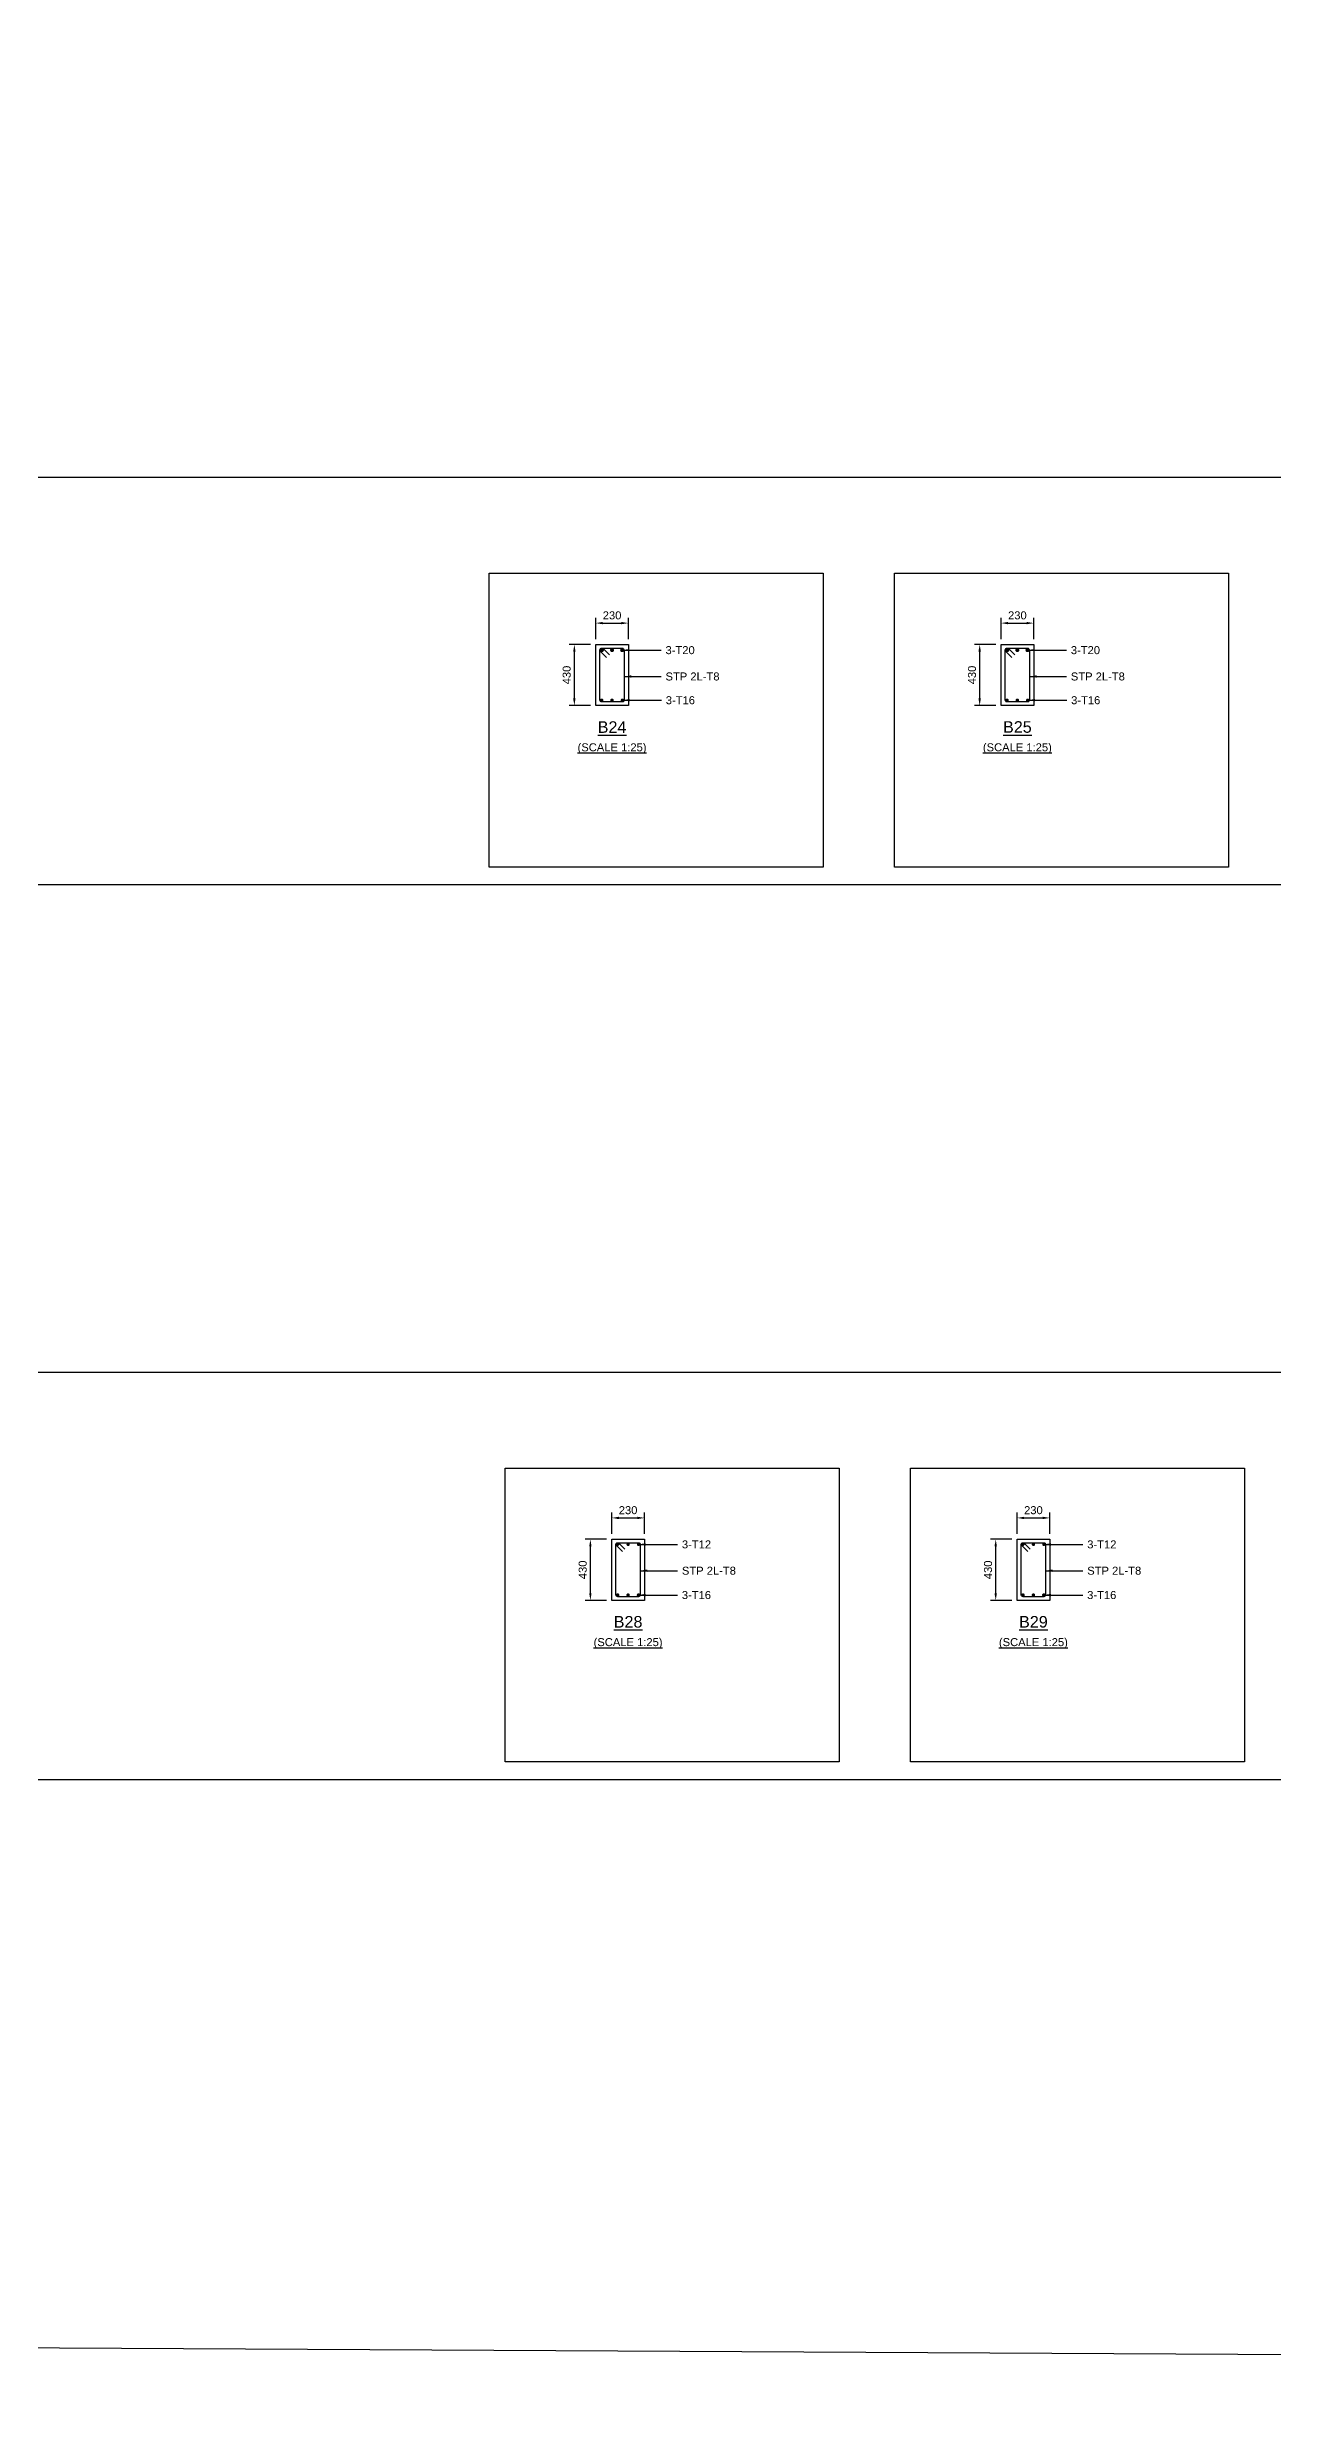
# Model space of a CAD drawing. Header units: inches. Extents: x -816171 to 9366335, y -450961 to 689132.
# Drawn here: x 3334961 to 3369422, y 139179 to 205093 of the extents above; entities that cross this region are included whole.
import ezdxf
from ezdxf.enums import TextEntityAlignment as Align

# ---------------------------------------------------------------- set-up
doc = ezdxf.new("R2010")
doc.units = ezdxf.units.IN
doc.header["$MEASUREMENT"] = 0
for name, color, linetype in [('Concrete Line', 2, 'Continuous'), ('Dimension', 31, 'Continuous'), ('Labels', 4, 'Continuous'), ('Link', 225, 'Continuous'), ('Reinforcement', 130, 'Continuous'), ('Schedule Border', 60, 'Continuous'), ('Text', 31, 'Continuous')]:
    doc.layers.add(name, color=color, linetype=linetype)
doc.styles.add('SC-SansSerif', font='SansSerif')
doc.dimstyles.new('SCBBSDimStyl', dxfattribs={"dimtxt": 225, "dimasz": 200, "dimexe": 150, "dimexo": 150, "dimgap": 100, "dimtad": 1, "dimtoh": 1, "dimdec": 0, "dimzin": 0, "dimdsep": 46, "dimtxsty": 'SC-SansSerif', "dimcen": 0.09, "dimclrd": 8, "dimclre": 8, "dimclrt": 31, "dimadec": 0, "dimazin": 0, "dimtfac": 1, "dimtdec": 0, "dimtix": 1, "dimtofl": 0, "dimtmove": 0, "dimatfit": 3, "dimfxl": 1, "dimtolj": 1, "dimtzin": 0, "dimarcsym": 0})

# ---------------------------------------------------------------- blocks, each defined once
blk = doc.blocks.new('*D1161')
at = {"layer": 'DEFPOINTS', "color": 0, "transparency": 16777216}
for p in [(3351317, 188891), (3350397, 188291), (3351317, 188291)]:
    blk.add_point(p, dxfattribs=at)
at = {"layer": 'Dimension', "color": 8, "lineweight": -2, "transparency": 16777216}
for p, q in [((3350397, 188441), (3350397, 189041)), ((3350597, 188891), (3351117, 188891)), ((3351317, 188441), (3351317, 189041))]:
    blk.add_line(p, q, dxfattribs=at)
at = {"layer": 'Dimension', "color": 8, "transparency": 16777216}
for points in [[(3350597, 188924), (3350597, 188857), (3350397, 188891)], [(3351117, 188924), (3351117, 188857), (3351317, 188891)]]:
    blk.add_solid(points, dxfattribs=at)
at = {"layer": 'Dimension', "color": 31, "transparency": 16777216, "insert": (3350857, 189107), "char_height": 225, "attachment_point": 5, "style": 'SC-SansSerif'}
blk.add_mtext('\\A1;230', dxfattribs=at)
blk = doc.blocks.new('*D1162')
at = {"layer": 'DEFPOINTS', "color": 0, "transparency": 16777216}
for p in [(3349797, 188291), (3350397, 188291), (3350397, 186571)]:
    blk.add_point(p, dxfattribs=at)
at = {"layer": 'Dimension', "color": 8, "lineweight": -2, "transparency": 16777216}
for p, q in [((3350247, 188291), (3349647, 188291)), ((3349797, 186771), (3349797, 188091)), ((3350247, 186571), (3349647, 186571))]:
    blk.add_line(p, q, dxfattribs=at)
at = {"layer": 'Dimension', "color": 8, "transparency": 16777216}
for points in [[(3349763, 188091), (3349830, 188091), (3349797, 188291)], [(3349763, 186771), (3349830, 186771), (3349797, 186571)]]:
    blk.add_solid(points, dxfattribs=at)
at = {"layer": 'Dimension', "color": 31, "transparency": 16777216, "insert": (3349581, 187431), "char_height": 225, "attachment_point": 5, "rotation": 90, "style": 'SC-SansSerif'}
blk.add_mtext('\\A1;430', dxfattribs=at)
blk = doc.blocks.new('*D1169')
at = {"layer": 'DEFPOINTS', "color": 0, "transparency": 16777216}
for p in [(3362717, 188891), (3361797, 188291), (3362717, 188291)]:
    blk.add_point(p, dxfattribs=at)
at = {"layer": 'Dimension', "color": 8, "lineweight": -2, "transparency": 16777216}
for p, q in [((3361797, 188441), (3361797, 189041)), ((3361997, 188891), (3362517, 188891)), ((3362717, 188441), (3362717, 189041))]:
    blk.add_line(p, q, dxfattribs=at)
at = {"layer": 'Dimension', "color": 8, "transparency": 16777216}
for points in [[(3361997, 188924), (3361997, 188857), (3361797, 188891)], [(3362517, 188924), (3362517, 188857), (3362717, 188891)]]:
    blk.add_solid(points, dxfattribs=at)
at = {"layer": 'Dimension', "color": 31, "transparency": 16777216, "insert": (3362257, 189107), "char_height": 225, "attachment_point": 5, "style": 'SC-SansSerif'}
blk.add_mtext('\\A1;230', dxfattribs=at)
blk = doc.blocks.new('*D1170')
at = {"layer": 'DEFPOINTS', "color": 0, "transparency": 16777216}
for p in [(3361197, 188291), (3361797, 188291), (3361797, 186571)]:
    blk.add_point(p, dxfattribs=at)
at = {"layer": 'Dimension', "color": 8, "lineweight": -2, "transparency": 16777216}
for p, q in [((3361647, 188291), (3361047, 188291)), ((3361197, 186771), (3361197, 188091)), ((3361647, 186571), (3361047, 186571))]:
    blk.add_line(p, q, dxfattribs=at)
at = {"layer": 'Dimension', "color": 8, "transparency": 16777216}
for points in [[(3361163, 188091), (3361230, 188091), (3361197, 188291)], [(3361163, 186771), (3361230, 186771), (3361197, 186571)]]:
    blk.add_solid(points, dxfattribs=at)
at = {"layer": 'Dimension', "color": 31, "transparency": 16777216, "insert": (3360981, 187431), "char_height": 225, "attachment_point": 5, "rotation": 90, "style": 'SC-SansSerif'}
blk.add_mtext('\\A1;430', dxfattribs=at)
blk = doc.blocks.new('*D1187')
at = {"layer": 'DEFPOINTS', "color": 0, "transparency": 16777216}
for p in [(3351768, 163731), (3350848, 163131), (3351768, 163131)]:
    blk.add_point(p, dxfattribs=at)
at = {"layer": 'Dimension', "color": 8, "lineweight": -2, "transparency": 16777216}
for p, q in [((3350848, 163281), (3350848, 163881)), ((3351048, 163731), (3351568, 163731)), ((3351768, 163281), (3351768, 163881))]:
    blk.add_line(p, q, dxfattribs=at)
at = {"layer": 'Dimension', "color": 8, "transparency": 16777216}
for points in [[(3351048, 163764), (3351048, 163697), (3350848, 163731)], [(3351568, 163764), (3351568, 163697), (3351768, 163731)]]:
    blk.add_solid(points, dxfattribs=at)
at = {"layer": 'Dimension', "color": 31, "transparency": 16777216, "insert": (3351308, 163947), "char_height": 225, "attachment_point": 5, "style": 'SC-SansSerif'}
blk.add_mtext('\\A1;230', dxfattribs=at)
blk = doc.blocks.new('*D1188')
at = {"layer": 'DEFPOINTS', "color": 0, "transparency": 16777216}
for p in [(3350248, 163131), (3350848, 163131), (3350848, 161411)]:
    blk.add_point(p, dxfattribs=at)
at = {"layer": 'Dimension', "color": 8, "lineweight": -2, "transparency": 16777216}
for p, q in [((3350698, 163131), (3350098, 163131)), ((3350248, 161611), (3350248, 162931)), ((3350698, 161411), (3350098, 161411))]:
    blk.add_line(p, q, dxfattribs=at)
at = {"layer": 'Dimension', "color": 8, "transparency": 16777216}
for points in [[(3350214, 162931), (3350281, 162931), (3350248, 163131)], [(3350214, 161611), (3350281, 161611), (3350248, 161411)]]:
    blk.add_solid(points, dxfattribs=at)
at = {"layer": 'Dimension', "color": 31, "transparency": 16777216, "insert": (3350032, 162271), "char_height": 225, "attachment_point": 5, "rotation": 90, "style": 'SC-SansSerif'}
blk.add_mtext('\\A1;430', dxfattribs=at)
blk = doc.blocks.new('*D1189')
at = {"layer": 'DEFPOINTS', "color": 0, "transparency": 16777216}
for p in [(3363168, 163731), (3362248, 163131), (3363168, 163131)]:
    blk.add_point(p, dxfattribs=at)
at = {"layer": 'Dimension', "color": 8, "lineweight": -2, "transparency": 16777216}
for p, q in [((3362248, 163281), (3362248, 163881)), ((3362448, 163731), (3362968, 163731)), ((3363168, 163281), (3363168, 163881))]:
    blk.add_line(p, q, dxfattribs=at)
at = {"layer": 'Dimension', "color": 8, "transparency": 16777216}
for points in [[(3362448, 163764), (3362448, 163697), (3362248, 163731)], [(3362968, 163764), (3362968, 163697), (3363168, 163731)]]:
    blk.add_solid(points, dxfattribs=at)
at = {"layer": 'Dimension', "color": 31, "transparency": 16777216, "insert": (3362708, 163947), "char_height": 225, "attachment_point": 5, "style": 'SC-SansSerif'}
blk.add_mtext('\\A1;230', dxfattribs=at)
blk = doc.blocks.new('*D1190')
at = {"layer": 'DEFPOINTS', "color": 0, "transparency": 16777216}
for p in [(3361648, 163131), (3362248, 163131), (3362248, 161411)]:
    blk.add_point(p, dxfattribs=at)
at = {"layer": 'Dimension', "color": 8, "lineweight": -2, "transparency": 16777216}
for p, q in [((3362098, 163131), (3361498, 163131)), ((3361648, 161611), (3361648, 162931)), ((3362098, 161411), (3361498, 161411))]:
    blk.add_line(p, q, dxfattribs=at)
at = {"layer": 'Dimension', "color": 8, "transparency": 16777216}
for points in [[(3361614, 162931), (3361681, 162931), (3361648, 163131)], [(3361614, 161611), (3361681, 161611), (3361648, 161411)]]:
    blk.add_solid(points, dxfattribs=at)
at = {"layer": 'Dimension', "color": 31, "transparency": 16777216, "insert": (3361432, 162271), "char_height": 225, "attachment_point": 5, "rotation": 90, "style": 'SC-SansSerif'}
blk.add_mtext('\\A1;430', dxfattribs=at)

msp = doc.modelspace()

# ---------------------------------------------------------------- linework, layer by layer
msp.add_lwpolyline([(3153892.50252, 392838.94799), (3560344.26032, 390657.34345), (3560344.26032, 139178.61934), (3153892.50252, 141360.22388)], close=True)
at = {"layer": 'Concrete Line'}
for points in [[(3350396.66807, 188290.52424), (3351316.66807, 188290.52424), (3351316.66807, 186570.52424), (3350396.66807, 186570.52424)], [(3361796.66807, 188290.52424), (3362716.66807, 188290.52424), (3362716.66807, 186570.52424), (3361796.66807, 186570.52424)], [(3350847.66416, 163130.52424), (3351767.66416, 163130.52424), (3351767.66416, 161410.52424), (3350847.66416, 161410.52424)], [(3362247.66416, 163130.52424), (3363167.66416, 163130.52424), (3363167.66416, 161410.52424), (3362247.66416, 161410.52424)]]:
    msp.add_lwpolyline(points, close=True, dxfattribs=at)
at = {"layer": 'Link'}
for points in [[(3350702.18058, 187920.85186), (3350532.95775, 188091.03891, -0.6671518188), (3350572.66807, 188186.52424), (3351140.66807, 188186.52424, -0.4142135624), (3351196.66807, 188130.52424), (3351196.66807, 186722.52424, -0.4142135624), (3351148.66807, 186674.52424), (3350564.66807, 186674.52424, -0.4142135624), (3350516.66807, 186722.52424), (3350516.66807, 188130.52424, -0.669206432), (3350612.37838, 188170.00957), (3350781.60121, 187999.82251)], [(3362102.18058, 187920.85186), (3361932.95775, 188091.03891, -0.6671518188), (3361972.66807, 188186.52424), (3362540.66807, 188186.52424, -0.4142135624), (3362596.66807, 188130.52424), (3362596.66807, 186722.52424, -0.4142135624), (3362548.66807, 186674.52424), (3361964.66807, 186674.52424, -0.4142135624), (3361916.66807, 186722.52424), (3361916.66807, 188130.52424, -0.669206432), (3362012.37838, 188170.00957), (3362181.60121, 187999.82251)], [(3351150.98486, 162784.38808), (3350981.1601, 162953.97449, -0.6684326111), (3351013.66416, 163032.52424), (3351601.66416, 163032.52424, -0.4142135624), (3351647.66416, 162986.52424), (3351647.66416, 161562.52424, -0.4142135624), (3351599.66416, 161514.52424), (3351015.66416, 161514.52424, -0.4142135624), (3350967.66416, 161562.52424), (3350967.66416, 162986.52424, -0.6679247243), (3351046.16822, 163019.07398), (3351215.99298, 162849.48757)], [(3362550.98486, 162784.38808), (3362381.1601, 162953.97449, -0.6684326111), (3362413.66416, 163032.52424), (3363001.66416, 163032.52424, -0.4142135624), (3363047.66416, 162986.52424), (3363047.66416, 161562.52424, -0.4142135624), (3362999.66416, 161514.52424), (3362415.66416, 161514.52424, -0.4142135624), (3362367.66416, 161562.52424), (3362367.66416, 162986.52424, -0.6679247243), (3362446.16822, 163019.07398), (3362615.99298, 162849.48757)]]:
    msp.add_lwpolyline(points, format="xyb", dxfattribs=at)
at = {"layer": 'Reinforcement'}
for points, const_width in [([(3350544.66807, 188130.52424, 1), (3350600.66807, 188130.52424, 1)], 56), ([(3350828.66807, 188130.52424, 1), (3350884.66807, 188130.52424, 1)], 56), ([(3351112.66807, 188130.52424, 1), (3351168.66807, 188130.52424, 1)], 56), ([(3361944.66807, 188130.52424, 1), (3362000.66807, 188130.52424, 1)], 56), ([(3362228.66807, 188130.52424, 1), (3362284.66807, 188130.52424, 1)], 56), ([(3362512.66807, 188130.52424, 1), (3362568.66807, 188130.52424, 1)], 56), ([(3350540.66807, 186722.52424, 1), (3350588.66807, 186722.52424, 1)], 48), ([(3350832.66807, 186722.52424, 1), (3350880.66807, 186722.52424, 1)], 48), ([(3351124.66807, 186722.52424, 1), (3351172.66807, 186722.52424, 1)], 48), ([(3361940.66807, 186722.52424, 1), (3361988.66807, 186722.52424, 1)], 48), ([(3362232.66807, 186722.52424, 1), (3362280.66807, 186722.52424, 1)], 48), ([(3362524.66807, 186722.52424, 1), (3362572.66807, 186722.52424, 1)], 48), ([(3350990.66416, 162986.52424, 1), (3351036.66416, 162986.52424, 1)], 46), ([(3351284.66416, 162986.52424, 1), (3351330.66416, 162986.52424, 1)], 46), ([(3351578.66416, 162986.52424, 1), (3351624.66416, 162986.52424, 1)], 46), ([(3362390.66416, 162986.52424, 1), (3362436.66416, 162986.52424, 1)], 46), ([(3362684.66416, 162986.52424, 1), (3362730.66416, 162986.52424, 1)], 46), ([(3362978.66416, 162986.52424, 1), (3363024.66416, 162986.52424, 1)], 46), ([(3350991.66416, 161562.52424, 1), (3351039.66416, 161562.52424, 1)], 48), ([(3351283.66416, 161562.52424, 1), (3351331.66416, 161562.52424, 1)], 48), ([(3351575.66416, 161562.52424, 1), (3351623.66416, 161562.52424, 1)], 48), ([(3362391.66416, 161562.52424, 1), (3362439.66416, 161562.52424, 1)], 48), ([(3362683.66416, 161562.52424, 1), (3362731.66416, 161562.52424, 1)], 48), ([(3362975.66416, 161562.52424, 1), (3363023.66416, 161562.52424, 1)], 48)]:
    msp.add_lwpolyline(points, format="xyb", close=True, dxfattribs=dict(at, const_width=const_width))
at = {"layer": 'Schedule Border'}
for points in [[(3297471.66025, 192990.52424), (3392996.66936, 192990.52424), (3392996.66936, 181530.52424), (3297471.66025, 181530.52424)], [(3347396.66936, 190290.52424), (3356796.66936, 190290.52424), (3356796.66936, 182030.52424), (3347396.66936, 182030.52424)], [(3358796.66936, 190290.52424), (3368196.66936, 190290.52424), (3368196.66936, 182030.52424), (3358796.66936, 182030.52424)], [(3297471.66025, 167830.52424), (3393447.66505, 167830.52424), (3393447.66505, 156370.52424), (3297471.66025, 156370.52424)], [(3347847.66505, 165130.52424), (3357247.66505, 165130.52424), (3357247.66505, 156870.52424), (3347847.66505, 156870.52424)], [(3359247.66505, 165130.52424), (3368647.66505, 165130.52424), (3368647.66505, 156870.52424), (3359247.66505, 156870.52424)]]:
    msp.add_lwpolyline(points, close=True, dxfattribs=at)

# ---------------------------------------------------------------- texts
at = {"layer": 'Labels', "style": 'SC-SansSerif'}
for s, p in [('%%uB24', (3350856.66807, 185970.52424)), ('%%uB25', (3362256.66807, 185970.52424)), ('%%uB28', (3351307.66416, 160810.52424)), ('%%uB29', (3362707.66416, 160810.52424))]:
    msp.add_text(s, height=325, dxfattribs=at).set_placement(p, align=Align.MIDDLE)
at = {"layer": 'Text', "style": 'SC-SansSerif'}
for s, p in [('3-T20', (3352360.66807, 188130.52424)), ('3-T20', (3363760.66807, 188130.52424)), ('STP 2L-T8', (3352360.66807, 187390.52424)), ('STP 2L-T8', (3363760.66807, 187390.52424)), ('3-T16', (3352368.66807, 186722.52424)), ('3-T16', (3363768.66807, 186722.52424)), ('3-T12', (3352821.66416, 162986.52424)), ('3-T12', (3364221.66416, 162986.52424)), ('STP 2L-T8', (3352821.66416, 162246.52424)), ('STP 2L-T8', (3364221.66416, 162246.52424)), ('3-T16', (3352819.66416, 161562.52424)), ('3-T16', (3364219.66416, 161562.52424))]:
    msp.add_text(s, height=225, dxfattribs=at).set_placement(p, align=Align.MIDDLE_LEFT)
for p in [(3350856.66807, 185370.52424), (3362256.66807, 185370.52424), (3351307.66416, 160210.52424), (3362707.66416, 160210.52424)]:
    msp.add_text('%%u(SCALE 1:25)', height=225, dxfattribs=at).set_placement(p, align=Align.MIDDLE)

# ---------------------------------------------------------------- dimensions: what is measured, and where the dimension line sits
at = {"layer": 'Dimension'}
for base, p1, p2, angle, text, picture, middle in [((3351316.66805, 188890.52424), (3350396.66805, 188290.52424), (3351316.66805, 188290.52424), 0, '230', '*D1161', (3350856.66807, 188890.52424)), ((3362716.66805, 188890.52424), (3361796.66805, 188290.52424), (3362716.66805, 188290.52424), 0, '230', '*D1169', (3362256.66807, 188890.52424)), ((3349796.66807, 188290.52424), (3350396.66805, 186570.52424), (3350396.66805, 188290.52424), 90, '430', '*D1162', (3349796.66807, 187430.52424)), ((3361196.66807, 188290.52424), (3361796.66805, 186570.52424), (3361796.66805, 188290.52424), 90, '430', '*D1170', (3361196.66807, 187430.52424)), ((3351767.66415, 163730.52424), (3350847.66415, 163130.52424), (3351767.66415, 163130.52424), 0, '230', '*D1187', (3351307.66416, 163730.52424)), ((3363167.66415, 163730.52424), (3362247.66415, 163130.52424), (3363167.66415, 163130.52424), 0, '230', '*D1189', (3362707.66416, 163730.52424)), ((3350247.66416, 163130.52424), (3350847.66415, 161410.52424), (3350847.66415, 163130.52424), 90, '430', '*D1188', (3350247.66416, 162270.52424)), ((3361647.66416, 163130.52424), (3362247.66415, 161410.52424), (3362247.66415, 163130.52424), 90, '430', '*D1190', (3361647.66416, 162270.52424))]:
    dim = msp.add_linear_dim(base=base, p1=p1, p2=p2, angle=angle, text=text, dimstyle='SCBBSDimStyl', override={"dimjust": 0}, dxfattribs=at)
    dim.commit()
    dim.dimension.update_dxf_attribs({"geometry": picture, "text_midpoint": middle, "dimtype": 161})

# ---------------------------------------------------------------- leaders
at = {"layer": 'Dimension', "color": 8}
for points in [[(3351140.66807, 188130.52424), (3351640.66807, 188130.52424), (3352240.66807, 188130.52424)], [(3362540.66807, 188130.52424), (3363040.66807, 188130.52424), (3363640.66807, 188130.52424)], [(3351196.66807, 187390.52424), (3352240.66807, 187390.52424)], [(3362596.66807, 187390.52424), (3363640.66807, 187390.52424)], [(3351148.66807, 186722.52424), (3351648.66807, 186722.52424), (3352248.66807, 186722.52424)], [(3362548.66807, 186722.52424), (3363048.66807, 186722.52424), (3363648.66807, 186722.52424)], [(3351601.66416, 162986.52424), (3352101.66416, 162986.52424), (3352701.66416, 162986.52424)], [(3363001.66416, 162986.52424), (3363501.66416, 162986.52424), (3364101.66416, 162986.52424)], [(3351647.66416, 162246.52424), (3352701.66416, 162246.52424)], [(3363047.66416, 162246.52424), (3364101.66416, 162246.52424)], [(3351599.66416, 161562.52424), (3352099.66416, 161562.52424), (3352699.66416, 161562.52424)], [(3362999.66416, 161562.52424), (3363499.66416, 161562.52424), (3364099.66416, 161562.52424)]]:
    msp.add_leader(points, dimstyle='SCBBSDimStyl', dxfattribs=at)

doc.saveas('drawing.dxf')
